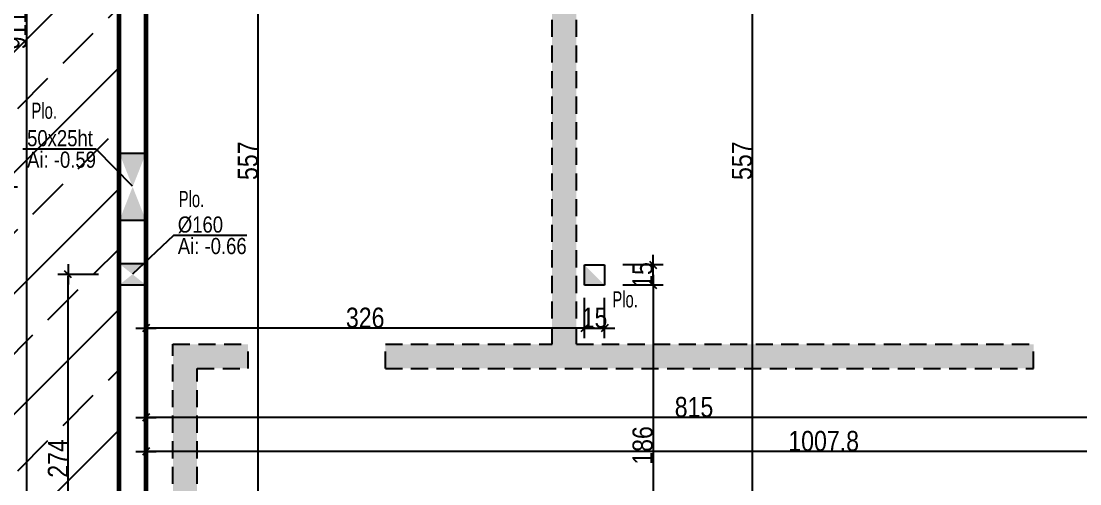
# Model space of a CAD drawing. Header units: centimetres. Extents: x 38820 to 82487, y -36363 to -12804.
# Drawn here: x 48193 to 48980, y -24245 to -23901 of the extents above; entities that cross this region are included whole.
import ezdxf

# ---------------------------------------------------------------- set-up
doc = ezdxf.new("R2010")
doc.units = ezdxf.units.CM
doc.header["$LTSCALE"] = 0.5
doc.linetypes.add('CACHEX2', pattern=[19.05, 12.7, -6.35])
doc.layers.get('DEFPOINTS').update_dxf_attribs({"linetype": 'CONTINUOUS'})
for name, color, linetype in [('01_cote_gen', 4, 'CONTINUOUS'), ('01_murs_sup', 2, 'CACHEX2'), ('01_poch_BN', 9, 'CONTINUOUS'), ('01_resv', 32, 'CONTINUOUS'), ('01_texte', 230, 'CONTINUOUS'), ('AA_COTES', 2, 'CONTINUOUS')]:
    doc.layers.add(name, color=color, linetype=linetype)
doc.layers.add('01_murs_coup', color=5, linetype='CONTINUOUS', lineweight=60)
doc.styles.add('Arial Narrow', font='ARIALN.TTF')
doc.styles.add('STYLE2', font='ARIALN.TTF')
doc.dimstyles.new('JB50', dxfattribs={"dimscale": 0.1, "dimtxt": 150, "dimasz": 15, "dimexe": 0.1, "dimexo": 0.1, "dimgap": 0.09, "dimtad": 1, "dimdec": 1, "dimdsep": 46, "dimtxsty": 'STYLE2', "dimblk1": 'BOND_G', "dimblk2": 'BOND_D', "dimsah": 1, "dimcen": 1.5, "dimdle": 0.01, "dimse1": 1, "dimse2": 1, "dimclrd": 4, "dimclre": 2, "dimclrt": 6, "dimazin": 2, "dimtfac": 2.333333, "dimtdec": 1, "dimtix": 1, "dimtmove": 2, "dimatfit": 3, "dimldrblk": 'BOND_G', "dimfxl": 1, "dimtolj": 1, "dimtzin": 0, "dimarcsym": 0})
pattern_1 = [(135, (-19116.01, 5490.093), (-11.22532015, 9e-16), [7.9375, -7.9375])]

# ---------------------------------------------------------------- blocks, each defined once
blk = doc.blocks.new('BOND_G')
at = {"layer": 'AA_COTES', "color": 0}
for p, q in [((0, -5), (0, 15)), ((5, 0), (-5, 0)), ((1.77, 1.77), (-1.77, -1.77))]:
    blk.add_line(p, q, dxfattribs=at)
blk = doc.blocks.new('BOND_D')
at = {"layer": 'AA_COTES', "color": 0}
for p, q in [((5, 0), (-5, 0)), ((-1.77, -1.77), (1.77, 1.77)), ((0, 5), (0, -15))]:
    blk.add_line(p, q, dxfattribs=at)
blk = doc.blocks.new('*D805')
at = {"layer": '01_cote_gen', "color": 4, "lineweight": -2, "transparency": 16777216}
blk.add_line((48197.13, -24361.81), (48197.13, -23453.81), dxfattribs=at)
at = {"layer": 'DEFPOINTS', "color": 0}
for p in [(48197.13, -23452.31), (48236.53, -23452.31), (48265.63, -24363.31)]:
    blk.add_point(p, dxfattribs=at)
at = {"layer": '01_cote_gen', "color": 4, "lineweight": -2, "transparency": 16777216, "xscale": 1.5, "yscale": 1.5, "zscale": 1.5}
for name, p, rotation in [('BOND_D', (48197.13, -23452.31), 90), ('BOND_G', (48197.13, -24363.31), 270)]:
    blk.add_blockref(name, p, dxfattribs=dict(at, rotation=rotation))
at = {"layer": '01_cote_gen', "color": 6, "transparency": 16777216, "insert": (48189.46, -23907.81), "char_height": 15, "attachment_point": 5, "rotation": 90, "style": 'STYLE2'}
blk.add_mtext('\\A1;911', dxfattribs=at)
blk = doc.blocks.new('*D811')
at = {"layer": '01_cote_gen', "color": 4, "lineweight": -2, "transparency": 16777216}
blk.add_line((48369.1, -24281.87), (48369.1, -23727.86), dxfattribs=at)
at = {"layer": 'DEFPOINTS', "color": 0}
for p in [(48369.1, -23726.36), (48428.47, -23726.36), (48375.37, -24283.37)]:
    blk.add_point(p, dxfattribs=at)
at = {"layer": '01_cote_gen', "color": 4, "lineweight": -2, "transparency": 16777216, "xscale": 1.5, "yscale": 1.5, "zscale": 1.5}
for name, p, rotation in [('BOND_D', (48369.1, -23726.36), 90), ('BOND_G', (48369.1, -24283.37), 270)]:
    blk.add_blockref(name, p, dxfattribs=dict(at, rotation=rotation))
at = {"layer": '01_cote_gen', "color": 6, "transparency": 16777216, "insert": (48361.47, -24004.87), "char_height": 15, "attachment_point": 5, "rotation": 90, "style": 'STYLE2'}
blk.add_mtext('\\A1;557', dxfattribs=at)
blk = doc.blocks.new('*D823')
at = {"layer": '01_cote_gen', "color": 4, "lineweight": -2, "transparency": 16777216}
blk.add_line((48736.49, -24281.87), (48736.49, -23727.86), dxfattribs=at)
at = {"layer": 'DEFPOINTS', "color": 0}
for p in [(48736.49, -23726.36), (48835.63, -23726.36), (48787.63, -24283.37)]:
    blk.add_point(p, dxfattribs=at)
at = {"layer": '01_cote_gen', "color": 4, "lineweight": -2, "transparency": 16777216, "xscale": 1.5, "yscale": 1.5, "zscale": 1.5}
for name, p, rotation in [('BOND_D', (48736.49, -23726.36), 90), ('BOND_G', (48736.49, -24283.37), 270)]:
    blk.add_blockref(name, p, dxfattribs=dict(at, rotation=rotation))
at = {"layer": '01_cote_gen', "color": 6, "transparency": 16777216, "insert": (48728.85, -24004.87), "char_height": 15, "attachment_point": 5, "rotation": 90, "style": 'STYLE2'}
blk.add_mtext('\\A1;557', dxfattribs=at)
blk = doc.blocks.new('*D1113')
at = {"layer": '01_cote_gen', "color": 4, "lineweight": -2, "transparency": 16777216}
blk.add_line((48167.53, -24361.81), (48167.53, -24025.79), dxfattribs=at)
at = {"layer": 'DEFPOINTS', "color": 0}
for p in [(48167.53, -24024.29), (48214.03, -24024.29), (48203.91, -24363.31)]:
    blk.add_point(p, dxfattribs=at)
at = {"layer": '01_cote_gen', "color": 4, "lineweight": -2, "transparency": 16777216, "xscale": 1.5, "yscale": 1.5, "zscale": 1.5}
for name, p, rotation in [('BOND_D', (48167.53, -24024.29), 90), ('BOND_G', (48167.53, -24363.31), 270)]:
    blk.add_blockref(name, p, dxfattribs=dict(at, rotation=rotation))
at = {"layer": '01_cote_gen', "color": 6, "transparency": 16777216, "insert": (48159.86, -24193.8), "char_height": 15, "attachment_point": 5, "rotation": 90, "style": 'STYLE2'}
blk.add_mtext('\\A1;339', dxfattribs=at)
blk = doc.blocks.new('*D1114')
at = {"layer": '01_cote_gen', "color": 4, "lineweight": -2, "transparency": 16777216}
blk.add_line((48227.75, -24361.81), (48227.75, -24090.84), dxfattribs=at)
at = {"layer": 'DEFPOINTS', "color": 0}
for p in [(48227.75, -24089.34), (48275.67, -24089.34), (48265.63, -24363.31)]:
    blk.add_point(p, dxfattribs=at)
at = {"layer": '01_cote_gen', "color": 4, "lineweight": -2, "transparency": 16777216, "xscale": 1.5, "yscale": 1.5, "zscale": 1.5}
for name, p, rotation in [('BOND_D', (48227.75, -24089.34), 90), ('BOND_G', (48227.75, -24363.31), 270)]:
    blk.add_blockref(name, p, dxfattribs=dict(at, rotation=rotation))
at = {"layer": '01_cote_gen', "color": 6, "transparency": 16777216, "insert": (48220.21, -24226.32), "char_height": 15, "attachment_point": 5, "rotation": 90, "style": 'STYLE2'}
blk.add_mtext('\\A1;274', dxfattribs=at)
blk = doc.blocks.new('*D1131')
at = {"layer": '01_cote_gen', "color": 4, "lineweight": -2, "transparency": 16777216}
for p, q in [((48662.64, -24080.84), (48662.64, -24079.34)), ((48662.64, -24097.34), (48662.64, -24082.34)), ((48662.64, -24098.84), (48662.64, -24100.34))]:
    blk.add_line(p, q, dxfattribs=at)
at = {"layer": 'DEFPOINTS', "color": 0}
for p in [(48612.97, -24082.34), (48662.64, -24082.34), (48612.97, -24097.34)]:
    blk.add_point(p, dxfattribs=at)
at = {"layer": '01_cote_gen', "color": 4, "lineweight": -2, "transparency": 16777216, "xscale": 1.5, "yscale": 1.5, "zscale": 1.5}
for name, p, rotation in [('BOND_D', (48662.64, -24082.34), 270), ('BOND_G', (48662.64, -24097.34), 90)]:
    blk.add_blockref(name, p, dxfattribs=dict(at, rotation=rotation))
at = {"layer": '01_cote_gen', "color": 6, "transparency": 16777216, "insert": (48654.97, -24089.84), "char_height": 15, "attachment_point": 5, "rotation": 90, "style": 'STYLE2'}
blk.add_mtext('\\A1;15', dxfattribs=at)
blk = doc.blocks.new('*D1132')
at = {"layer": '01_cote_gen', "color": 4, "lineweight": -2, "transparency": 16777216}
blk.add_line((48662.64, -24098.84), (48662.64, -24281.87), dxfattribs=at)
at = {"layer": 'DEFPOINTS', "color": 0}
for p in [(48647.31, -24097.34), (48647.31, -24283.37), (48662.64, -24283.37)]:
    blk.add_point(p, dxfattribs=at)
at = {"layer": '01_cote_gen', "color": 4, "lineweight": -2, "transparency": 16777216, "xscale": 1.5, "yscale": 1.5, "zscale": 1.5}
for name, p, rotation in [('BOND_G', (48662.64, -24097.34), 90), ('BOND_D', (48662.64, -24283.37), 270)]:
    blk.add_blockref(name, p, dxfattribs=dict(at, rotation=rotation))
at = {"layer": '01_cote_gen', "color": 6, "transparency": 16777216, "insert": (48654.97, -24216.65), "char_height": 15, "attachment_point": 5, "rotation": 90, "style": 'STYLE2'}
blk.add_mtext('\\A1;186', dxfattribs=at)
blk = doc.blocks.new('*D1133')
at = {"layer": '01_cote_gen', "color": 4, "lineweight": -2, "transparency": 16777216}
blk.add_line((48610.15, -24129.41), (48287.13, -24129.41), dxfattribs=at)
at = {"layer": 'DEFPOINTS', "color": 0}
for p in [(48611.65, -24097.34), (48285.63, -24118.52), (48285.63, -24129.41)]:
    blk.add_point(p, dxfattribs=at)
at = {"layer": '01_cote_gen', "color": 4, "lineweight": -2, "transparency": 16777216, "xscale": 1.5, "yscale": 1.5, "zscale": 1.5, "rotation": 180}
blk.add_blockref('BOND_D', (48285.63, -24129.41), dxfattribs=at)
at = {"layer": '01_cote_gen', "color": 4, "lineweight": -2, "transparency": 16777216, "xscale": 1.5, "yscale": 1.5, "zscale": 1.5}
blk.add_blockref('BOND_G', (48611.65, -24129.41), dxfattribs=at)
at = {"layer": '01_cote_gen', "color": 6, "transparency": 16777216, "insert": (48448.64, -24121.74), "char_height": 15, "attachment_point": 5, "style": 'STYLE2'}
blk.add_mtext('\\A1;326', dxfattribs=at)
blk = doc.blocks.new('*D1134')
at = {"layer": '01_cote_gen', "color": 4, "lineweight": -2, "transparency": 16777216}
for p, q in [((48610.15, -24129.41), (48608.65, -24129.41)), ((48611.65, -24129.41), (48626.65, -24129.41)), ((48628.15, -24129.41), (48629.65, -24129.41))]:
    blk.add_line(p, q, dxfattribs=at)
at = {"layer": 'DEFPOINTS', "color": 0}
for p in [(48611.65, -24097.34), (48626.65, -24097.34), (48626.65, -24129.41)]:
    blk.add_point(p, dxfattribs=at)
at = {"layer": '01_cote_gen', "color": 4, "lineweight": -2, "transparency": 16777216, "xscale": 1.5, "yscale": 1.5, "zscale": 1.5}
blk.add_blockref('BOND_G', (48611.65, -24129.41), dxfattribs=at)
at = {"layer": '01_cote_gen', "color": 4, "lineweight": -2, "transparency": 16777216, "xscale": 1.5, "yscale": 1.5, "zscale": 1.5, "rotation": 180}
blk.add_blockref('BOND_D', (48626.65, -24129.41), dxfattribs=at)
at = {"layer": '01_cote_gen', "color": 6, "transparency": 16777216, "insert": (48619.15, -24121.74), "char_height": 15, "attachment_point": 5, "style": 'STYLE2'}
blk.add_mtext('\\A1;15', dxfattribs=at)
blk = doc.blocks.new('*D1138')
at = {"layer": '01_cote_gen', "color": 4, "lineweight": -2, "transparency": 16777216}
blk.add_line((49099.12, -24195.82), (48287.13, -24195.82), dxfattribs=at)
at = {"layer": 'DEFPOINTS', "color": 0}
for p in [(49100.62, -24141.37), (48285.63, -24163.69), (48285.63, -24195.82)]:
    blk.add_point(p, dxfattribs=at)
at = {"layer": '01_cote_gen', "color": 4, "lineweight": -2, "transparency": 16777216, "xscale": 1.5, "yscale": 1.5, "zscale": 1.5, "rotation": 180}
blk.add_blockref('BOND_D', (48285.63, -24195.82), dxfattribs=at)
at = {"layer": '01_cote_gen', "color": 4, "lineweight": -2, "transparency": 16777216, "xscale": 1.5, "yscale": 1.5, "zscale": 1.5}
blk.add_blockref('BOND_G', (49100.62, -24195.82), dxfattribs=at)
at = {"layer": '01_cote_gen', "color": 6, "transparency": 16777216, "insert": (48693.12, -24188.15), "char_height": 15, "attachment_point": 5, "style": 'STYLE2'}
blk.add_mtext('\\A1;815', dxfattribs=at)
blk = doc.blocks.new('*D1140')
at = {"layer": '01_cote_gen', "color": 4, "lineweight": -2, "transparency": 16777216}
blk.add_line((49291.89, -24221.11), (48287.13, -24221.11), dxfattribs=at)
at = {"layer": 'DEFPOINTS', "color": 0}
for p in [(48285.63, -24182.51), (49293.39, -24207.42), (48285.63, -24221.11)]:
    blk.add_point(p, dxfattribs=at)
at = {"layer": '01_cote_gen', "color": 4, "lineweight": -2, "transparency": 16777216, "xscale": 1.5, "yscale": 1.5, "zscale": 1.5, "rotation": 180}
blk.add_blockref('BOND_D', (48285.63, -24221.11), dxfattribs=at)
at = {"layer": '01_cote_gen', "color": 4, "lineweight": -2, "transparency": 16777216, "xscale": 1.5, "yscale": 1.5, "zscale": 1.5}
blk.add_blockref('BOND_G', (49293.39, -24221.11), dxfattribs=at)
at = {"layer": '01_cote_gen', "color": 6, "transparency": 16777216, "insert": (48789.51, -24213.44), "char_height": 15, "attachment_point": 5, "style": 'STYLE2'}
blk.add_mtext('\\A1;1007.8', dxfattribs=at)

msp = doc.modelspace()

# ---------------------------------------------------------------- hatches: boundary and pattern name
at = {"layer": '01_murs_sup'}
h = msp.add_hatch(dxfattribs=at)
h.set_pattern_fill('DASH', color=256, scale=2.5, angle=135)
h.set_pattern_definition(pattern_1)
h.paths.add_polyline_path([(48345.631, -23432.383), (47942.631, -23432.383), (47942.631, -24283.387), (47706.634, -24283.387), (47706.634, -24754.349), (47722.634, -24754.349), (47722.634, -24301.39), (48344.628, -24301.39), (48344.631, -24283.387), (48323.631, -24283.387), (48323.631, -24159.371), (48361.631, -24159.371), (48361.631, -24141.371), (48305.631, -24141.371), (48305.631, -24283.387), (47958.631, -24283.387), (47958.631, -23448.383), (48345.631, -23448.383)])
h = msp.add_hatch(dxfattribs=at)
h.set_pattern_fill('DASH', color=256, scale=2.5, angle=135)
h.set_pattern_definition(pattern_1)
h.paths.add_polyline_path([(49690.631, -24101.371), (49672.631, -24101.371), (49672.631, -24106.371), (49372.631, -24106.371), (49372.631, -23783.371), (49672.631, -23783.371), (49672.631, -23999.371), (49690.631, -23999.371), (49690.631, -23580.371), (49672.631, -23580.371), (49672.631, -23765.371), (49372.631, -23765.371), (49372.631, -23448.383), (49690.631, -23448.383), (49690.631, -23432.383), (49168.631, -23432.383), (49168.631, -23448.383), (49354.631, -23448.383), (49354.631, -24106.371), (49311.631, -24106.371), (49311.631, -24141.371), (49047.631, -24141.371), (49047.631, -24159.371), (49329.631, -24159.371), (49329.631, -24124.371), (49672.631, -24124.371), (49672.631, -24159.371), (49690.631, -24159.371)])
h.paths.add_polyline_path([(48945.631, -24141.371), (48605.631, -24141.371), (48605.631, -23448.383), (48647.631, -23448.383), (48647.631, -23432.383), (48525.631, -23432.383), (48525.631, -23448.383), (48587.631, -23448.383), (48587.631, -24141.371), (48463.631, -24141.371), (48463.631, -24159.371), (48945.631, -24159.371)])
h.paths.add_polyline_path([(49073.631, -23432.383), (48917.631, -23432.383), (48917.631, -23448.383), (49073.631, -23448.383)])
at = {"layer": '01_poch_BN'}
h = msp.add_hatch(dxfattribs=at)
h.set_pattern_fill('ANSI33', color=256, scale=10)
h.paths.add_polyline_path([(48265.63, -23472.356), (48265.63, -23472.356), (48265.632, -23532.357), (48285.63, -23532.356), (48285.63, -23472.356), (48265.63, -23472.356), (48265.63, -23532.357), (48265.632, -23532.357), (48265.63, -23472.356), (48285.63, -23472.356), (48285.63, -23432.383), (47942.635, -23432.383), (47942.635, -23949.306), (47942.635, -23969.306), (47942.635, -23969.306), (47942.635, -23999.315), (47962.635, -23999.315), (47962.635, -24049.315), (47942.635, -24049.315), (47942.635, -24301.39), (48265.63, -24301.39)])
h.paths.add_polyline_path([(48545.63, -23472.356), (48285.631, -23472.356), (48285.631, -23532.356), (48285.63, -23646.361), (48545.63, -23646.361)])
h.paths.add_polyline_path([(48587.631, -23472.356), (48565.63, -23472.356), (48565.63, -23646.361), (48587.631, -23646.361)])
h.paths.add_polyline_path([(48605.631, -23472.356), (48587.631, -23472.356), (48587.631, -23646.361), (48605.631, -23646.361)])
h.paths.add_polyline_path([(48825.63, -23472.356), (48605.631, -23472.356), (48605.631, -23646.361), (48825.63, -23646.361)])
edge = h.paths.add_edge_path()
edge.add_arc((48934.132, -23542.397), 30.98, 0, 360)
h.paths.add_polyline_path([(49105.63, -23472.356), (48845.63, -23472.356), (48845.63, -23646.361), (49105.63, -23646.361)])

# ---------------------------------------------------------------- linework, layer by layer
at = {"layer": '01_murs_coup'}
for p, q in [((48285.63, -22814.314), (48285.63, -24363.309)), ((48285.63, -22814.314), (48285.63, -24363.309)), ((48265.63, -24363.309), (48265.63, -23452.309)), ((48265.63, -24363.309), (48265.63, -23452.309))]:
    msp.add_line(p, q, dxfattribs=at)
at = {"layer": '01_murs_sup', "ltscale": 2}
for p, q in [((48587.631, -24141.371), (48587.631, -23448.383)), ((48605.631, -24141.371), (48605.631, -23448.383)), ((48305.631, -24283.387), (48305.631, -24141.371)), ((48305.631, -24141.371), (48361.631, -24141.371)), ((48361.631, -24159.371), (48361.631, -24141.371)), ((48463.631, -24159.371), (48463.631, -24141.371)), ((48463.631, -24141.371), (48587.631, -24141.371)), ((48605.631, -24141.371), (48945.631, -24141.371)), ((48945.631, -24159.371), (48945.631, -24141.371)), ((48323.631, -24283.387), (48323.631, -24159.371)), ((48323.631, -24159.371), (48361.631, -24159.371)), ((48463.631, -24159.371), (48945.631, -24159.371))]:
    msp.add_line(p, q, dxfattribs=at)
at = {"layer": '01_resv'}
for p, q in [((48265.876, -23999.296), (48285.633, -23999.295)), ((48265.877, -24049.291), (48265.876, -23999.296)), ((48285.633, -23999.295), (48285.633, -24049.295)), ((48285.633, -24049.295), (48265.877, -24049.291)), ((48265.669, -24081.339), (48285.669, -24081.337)), ((48265.669, -24097.339), (48265.669, -24081.339)), ((48285.669, -24081.337), (48285.67, -24097.337)), ((48611.653, -24097.339), (48611.653, -24082.339)), ((48611.653, -24082.339), (48626.653, -24082.339)), ((48626.653, -24082.339), (48626.653, -24097.339)), ((48285.67, -24097.337), (48265.67, -24097.339)), ((48626.653, -24097.339), (48611.653, -24097.339))]:
    msp.add_line(p, q, dxfattribs=at)
for points in [[(48265.877, -24049.291), (48285.633, -24049.291), (48285.63, -23999.295), (48265.876, -23999.295)], [(48265.67, -24097.339), (48285.669, -24097.337), (48285.668, -24081.337), (48265.669, -24081.339)], [(48626.653, -24097.339), (48611.653, -24097.339), (48611.653, -24082.339)]]:
    msp.add_solid(points, dxfattribs=at)
at = {"layer": '01_texte'}
for p, q in [((48248.715, -23996.269), (48194.106, -23996.269)), ((48248.715, -23996.269), (48275.427, -24023.464)), ((48306.16, -24060.499), (48275.669, -24089.338)), ((48360.769, -24060.499), (48306.16, -24060.499))]:
    msp.add_line(p, q, dxfattribs=at)

# ---------------------------------------------------------------- texts
at = {"layer": '01_texte', "style": 'Arial Narrow', "width": 0.8}
for p in [(48200.516, -23973.716), (48310.021, -24039.382), (48632.427, -24114.029)]:
    msp.add_text('Plo.', height=12, dxfattribs=at).set_placement(p)
at = {"layer": '01_texte', "style": 'Arial Narrow'}
for s, p in [('50x25ht', (48197.273, -23994.11)), ('Ai: -0.59', (48197.273, -24010.085)), ('%%C160', (48309.327, -24058.34)), ('Ai: -0.66', (48309.327, -24074.315))]:
    msp.add_text(s, height=12, dxfattribs=at).set_placement(p)

# ---------------------------------------------------------------- dimensions: what is measured, and where the dimension line sits
at = {"layer": '01_cote_gen'}
for base, p1, p2, picture, middle in [((48197.133, -23452.309), (48265.63, -24363.309), (48236.534, -23452.309), '*D805', (48189.465, -23907.809)), ((48369.103, -23726.361), (48375.374, -24283.374), (48428.468, -23726.361), '*D811', (48361.466, -24004.867)), ((48736.492, -23726.361), (48787.634, -24283.374), (48835.63, -23726.361), '*D823', (48728.855, -24004.867)), ((48167.528, -24024.293), (48203.906, -24363.309), (48214.029, -24024.293), '*D1113', (48159.86, -24193.801)), ((48662.638, -24082.339), (48612.974, -24097.339), (48612.974, -24082.339), '*D1131', (48654.97, -24089.839)), ((48227.747, -24089.338), (48265.63, -24363.309), (48275.669, -24089.338), '*D1114', (48220.208, -24226.324))]:
    dim = msp.add_linear_dim(base=base, p1=p1, p2=p2, angle=90, dimstyle='JB50', dxfattribs=at)
    dim.commit()
    dim.dimension.update_dxf_attribs({"geometry": picture, "text_midpoint": middle})
dim = msp.add_linear_dim(base=(48662.638, -24283.374), p1=(48647.311, -24097.339), p2=(48647.311, -24283.374), angle=90, dimstyle='JB50', dxfattribs=at)
dim.commit()
dim.dimension.update_dxf_attribs({"geometry": '*D1132', "text_midpoint": (48654.97, -24216.646), "dimtype": 160})
for base, p1, p2, picture, middle in [((48285.63, -24129.411), (48611.653, -24097.339), (48285.63, -24118.52), '*D1133', (48448.641, -24121.744)), ((48626.653, -24129.411), (48611.653, -24097.339), (48626.653, -24097.339), '*D1134', (48619.153, -24121.744)), ((48285.63, -24195.82), (49100.618, -24141.371), (48285.63, -24163.695), '*D1138', (48693.124, -24188.153)), ((48285.63, -24221.111), (49293.39, -24207.42), (48285.63, -24182.505), '*D1140', (48789.51, -24213.443))]:
    dim = msp.add_linear_dim(base=base, p1=p1, p2=p2, dimstyle='JB50', dxfattribs=at)
    dim.commit()
    dim.dimension.update_dxf_attribs({"geometry": picture, "text_midpoint": middle})

doc.saveas('drawing.dxf')
